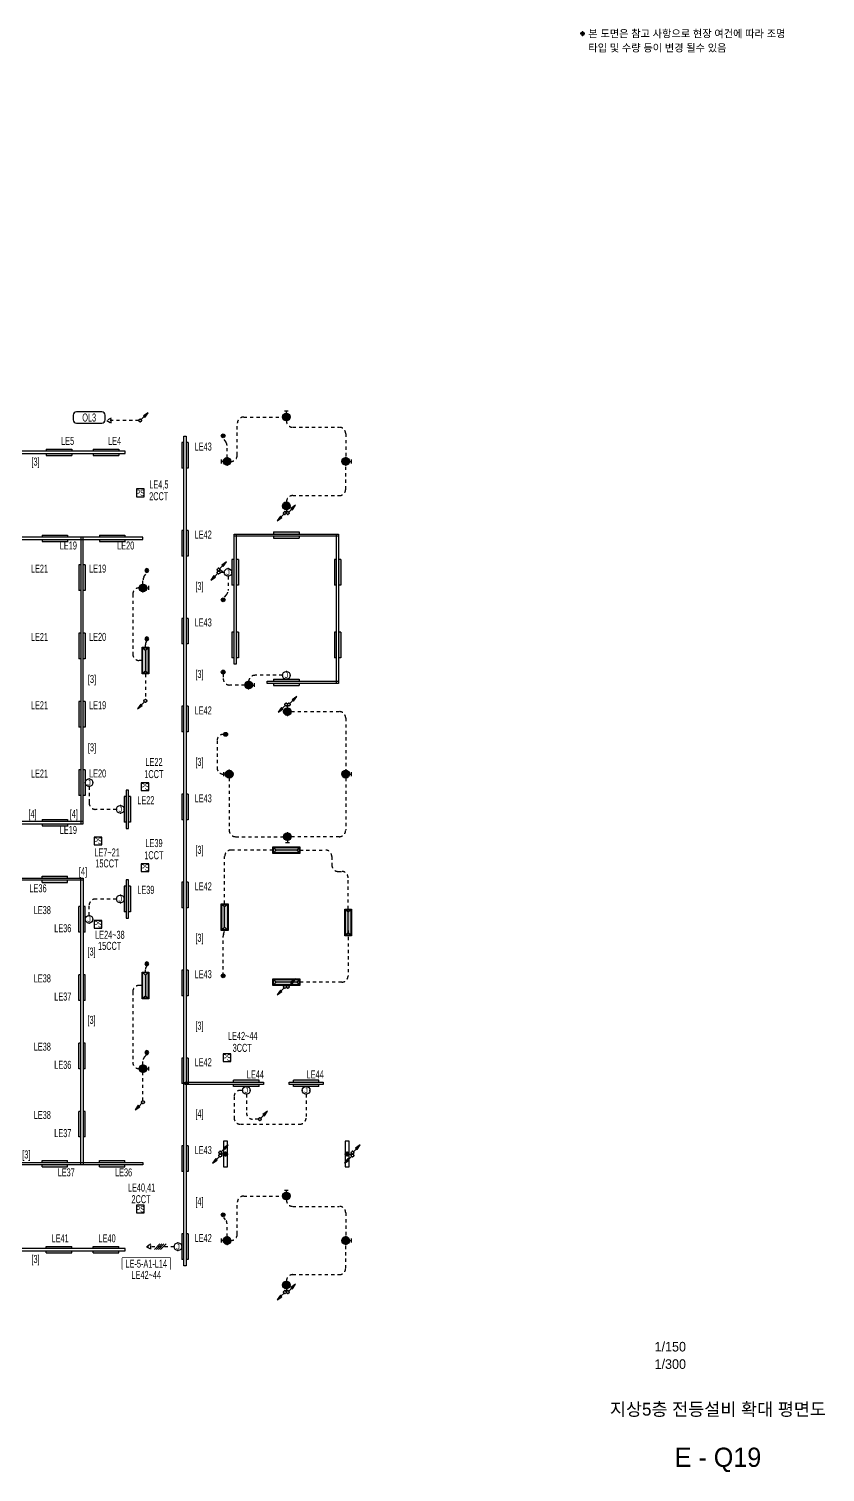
# Model space of a CAD drawing. Header units: millimetres. Extents: x 86947 to 500447, y -530175 to 1059536.
# Drawn here: x 336633 to 373947, y 551248 to 618868 of the extents above; entities that cross this region are included whole.
import ezdxf
from ezdxf.enums import TextEntityAlignment as Align

# ---------------------------------------------------------------- set-up
doc = ezdxf.new("R2010")
doc.units = ezdxf.units.MM
doc.header["$LTSCALE"] = 150
doc.set_wipeout_variables(frame=1)
doc.linetypes.add('D1', pattern=[3, 1, -1, 1])
for name, color, linetype in [('------01 Distribution Panel', 3, 'Continuous'), ('------03 Lighting Fixture', 3, 'Continuous'), ('------04 Lighting Switch', 2, 'Continuous'), ('------04 Number of Strands (가닥수)', 1, 'Continuous'), ('-----20 General Symbol', 3, 'Continuous'), ('-----23 Concealed or Exposed Wire', 4, 'D1'), ('-----28 Race Way', 1, 'Continuous'), ('-----30 Text', 2, 'Continuous'), ('-----41 Drawing Title', 2, 'Continuous'), ('-----42 Drawing Number', 2, 'Continuous'), ('-----43 Drawing Scale', 3, 'Continuous')]:
    doc.layers.add(name, color=color, linetype=linetype)
doc.styles.add('ELEC', font='Dotum.ttf')

# ---------------------------------------------------------------- blocks, each defined once
blk = doc.blocks.new('A$C0b6403cb')
at = {"layer": '-----30 Text'}
h = blk.add_hatch(color=256, dxfattribs=at)
edge = h.paths.add_edge_path()
edge.add_arc((-26637, -5011), 160, 0, 360)
h = blk.add_hatch(color=256, dxfattribs=at)
edge = h.paths.add_edge_path()
edge.add_arc((-26637, -5011), 160, 0, 360)
blk.add_circle((-26637, -5011), 160, dxfattribs=at)
blk.add_circle((-26637, -5011), 160, dxfattribs=at)
for p in [(-26796, -5011), (-26796, -5011), (-26637, -4851), (-26637, -4851), (-26637, -5171), (-26637, -5171), (-26477, -5011), (-26477, -5011)]:
    blk.add_point(p, dxfattribs=at)
at = {"layer": '-----30 Text', "style": 'ELEC'}
for s, p in [('본 도면은 참고 사항으로 현장 여건에 따라 조명', (-26101, -5011)), ('타입 및 수량 등이 변경 될수 있음', (-26101, -6345))]:
    blk.add_text(s, height=700, dxfattribs=at).set_placement(p, align=Align.MIDDLE_LEFT)
blk = doc.blocks.new('O01')
blk.add_hatch(color=256).paths.add_polyline_path([(-149, -218), (-218, -149), (-368, -368)])
blk.add_line((-46, -46), (-184, -184))
blk.add_lwpolyline([(-368, -368), (-149, -218), (-218, -149), (-368, -368)])
blk.add_circle((0, 0), 65)
for p in [(-65, 0), (-65, 0), (0, 65), (0, 65), (65, 0), (65, 0), (0, -65), (0, -65)]:
    blk.add_point(p)
blk = doc.blocks.new('E17')
h = blk.add_hatch(color=256)
h.paths.add_polyline_path([(600, 100), (-600, 100), (-600, 0), (600, 0)])
h.paths.add_polyline_path([(600, -100), (-600, -100), (-600, -200), (600, -200)])
for p, q in [((-600, 100), (600, 100)), ((-600, 100), (-600, 0)), ((600, 100), (600, 0)), ((600, 100), (600, 0)), ((-600, -100), (-600, -200)), ((-600, -200), (600, -200)), ((600, -100), (600, -200))]:
    blk.add_line(p, q)
blk = doc.blocks.new('*U16')
blk.add_lwpolyline([(150, 0), (-150, 0), (-150, -300), (150, -300)], close=True)
at = {"style": 'ELEC', "width": 0.6}
blk.add_text('PS', height=250, dxfattribs=at).set_placement((0, -150), align=Align.MIDDLE)
blk = doc.blocks.new('*U13')
h = blk.add_hatch(color=256)
edge = h.paths.add_edge_path()
edge.add_arc((0, -75), 75, 0, 360)
blk.add_circle((0, -75), 75)
blk = doc.blocks.new('D06')
for p, q in [((-75, 0), (0, 0)), ((0, -75), (0, 75))]:
    blk.add_line(p, q)
at = {"linetype": 'Continuous'}
blk.add_circle((-225, 0), 150, dxfattribs=at)
for p in [(-375, 0), (-225, 150), (-75, 0), (-225, -150)]:
    blk.add_point(p)
blk = doc.blocks.new('E06')
blk.add_hatch(color=256).paths.add_polyline_path([(-75, 0, 1), (-375, 0, 1)])
blk.add_blockref('D06', (0, 0))
blk = doc.blocks.new('벽부 비상등')
h = blk.add_hatch(color=0)
h.dxf.hatch_style = 1
h.paths.add_polyline_path([(0, 488), (-128, 600), (-128, -600), (0, -488)])
h = blk.add_hatch(color=0)
h.dxf.hatch_style = 1
h.paths.add_polyline_path([(128, 600), (0, 488), (0, -488), (128, -600)])
at = {"color": 1}
for p, q in [((-128, 600), (0, 488)), ((0, 488), (128, 600)), ((0, -488), (0, 488)), ((-128, -600), (0, -488)), ((0, -488), (128, -600))]:
    blk.add_line(p, q, dxfattribs=at)
blk.add_lwpolyline([(158, -630), (158, 630), (-158, 630), (-158, -630)], close=True)
blk.add_lwpolyline([(128, -600), (128, 600), (-128, 600), (-128, -600)], close=True, dxfattribs=at)
blk = doc.blocks.new('O04')
blk.add_circle((0, 0), 150)
for p in [(-150, 0), (0, 150), (150, 0), (0, -150)]:
    blk.add_point(p)
at = {"style": 'ELEC'}
blk.add_text('J', height=214, dxfattribs=at).set_placement((0, 0), align=Align.MIDDLE)
blk = doc.blocks.new('O07')
blk.add_lwpolyline([(0, -100), (173, 0), (0, 100)], close=True)
blk = doc.blocks.new('*U48')
at = {"color": 0}
for p, q in [((-226, -106), (-14, 106)), ((-146, -106), (66, 106)), ((-66, -106), (146, 106)), ((14, -106), (226, 106))]:
    blk.add_line(p, q, dxfattribs=at)
blk = doc.blocks.new('D12')
at = {"linetype": 'Continuous'}
blk.add_lwpolyline([(600, -90), (600, 90), (-600, 90), (-600, -90)], close=True, dxfattribs=at)
blk.add_circle((0, 0), 90, dxfattribs=at)
for p in [(-90, 0), (0, 90), (90, 0), (0, -90)]:
    blk.add_point(p)
blk = doc.blocks.new('E13')
at = {"layer": '------03 Lighting Fixture'}
blk.add_hatch(color=256, dxfattribs=at).paths.add_polyline_path([(-90, 180, 1), (90, 180, 1)])
for p, q in [((90, 0), (-90, 0)), ((0, 90), (0, 0))]:
    blk.add_line(p, q, dxfattribs=at)
blk.add_blockref('D12', (0, 180), dxfattribs=at)

msp = doc.modelspace()

# ---------------------------------------------------------------- linework, layer by layer
at = {"layer": '------01 Distribution Panel', "color": 1, "elevation": 0}
msp.add_lwpolyline([(341008, 560751), (343263, 560751), (343263, 561276), (341008, 561276)], close=True, dxfattribs=at)
at = {"layer": '-----23 Concealed or Exposed Wire'}
for p, q in [((341785, 600515), (340285, 600515)), ((341500, 592375), (341500, 589575)), ((341935, 589275), (341800, 589275)), ((342093, 588645), (342093, 587450)), ((345740, 588642), (345740, 588425)), ((348520, 588580), (347230, 588580)), ((346750, 588125), (346040, 588125)), ((346930, 588125), (346930, 588280)), ((339455, 583370), (339455, 582600)), ((340740, 582300), (339755, 582300)), ((348070, 580392), (346108, 580392)), ((349330, 580392), (350530, 580392)), ((345808, 577880), (345808, 580092)), ((350830, 580092), (350830, 579692)), ((351130, 579392), (351293, 579392)), ((351593, 577630), (351593, 579092)), ((339455, 577330), (339455, 577800)), ((340740, 578100), (339755, 578100)), ((341980, 568650), (341980, 569970)), ((346247, 568835), (346247, 567850)), ((346647, 569135), (346547, 569135)), ((346827, 568955), (346827, 568085)), ((349627, 568955), (349627, 567850)), ((346547, 567550), (349327, 567550)), ((347390, 567785), (347127, 567785))]:
    msp.add_line(p, q, dxfattribs=at)
at = {"layer": '-----23 Concealed or Exposed Wire', "elevation": 0}
for points in [[(346100, 598600, 0.414214), (346400, 598900), (346400, 600380, -0.414214), (346700, 600680), (348520, 600680)], [(348700, 600500, 0.414214), (349000, 600200), (351180, 600200, -0.414214), (351480, 599900), (351480, 598780)], [(345920, 598780), (345920, 599341, 0.143386), (345873, 599503), (345740, 599710)], [(348700, 596700, -0.414214), (349000, 597000), (351180, 597000, 0.414214), (351480, 597300), (351480, 598420)], [(341980, 592855), (341980, 593028, -0.141893), (342026, 593189), (342160, 593400)], [(345970, 593220), (345970, 592561, -0.197487), (345883, 592350), (345740, 592205)], [(342093, 589905), (342093, 590004, -0.134172), (342134, 590156), (342160, 590200)], [(348930, 586880), (351180, 586880, -0.414214), (351480, 586580), (351480, 584130)], [(345762, 585815), (345750, 585815, 0.414214), (345450, 585515), (345450, 584250, 0.414214), (345750, 583950)], [(346020, 583770), (346020, 581320, 0.414214), (346320, 581020), (348570, 581020)], [(351480, 583770), (351480, 581320, -0.414214), (351180, 581020), (348930, 581020)], [(345740, 574500), (345740, 576363, -0.077895), (345754, 576455), (345808, 576620)], [(351593, 576620), (351593, 574507, -0.414214), (351293, 574207), (349330, 574207)], [(342093, 574680), (342093, 574783, -0.150684), (342145, 574952), (342160, 574975)], [(341935, 574050), (341800, 574050, 0.414214), (341500, 573750), (341500, 570450, 0.414214), (341800, 570150)], [(341980, 570330), (341980, 570506, -0.193153), (342063, 570714), (342160, 570815)], [(346100, 562100, 0.414214), (346400, 562400), (346400, 563880, -0.414214), (346700, 564180), (348520, 564180)], [(348700, 564000, 0.414214), (349000, 563700), (351180, 563700, -0.414214), (351480, 563400), (351480, 562280)], [(345920, 562280), (345920, 562878, 0.169198), (345855, 563065), (345740, 563210)], [(348700, 560200, -0.414214), (349000, 560500), (351180, 560500, 0.414214), (351480, 560800), (351480, 561920)]]:
    msp.add_lwpolyline(points, format="xyb", dxfattribs=at)
for points in [[(345591, 593530), (345790, 593400), (345591, 593400)], [(343440, 561810), (342140, 561810)]]:
    msp.add_lwpolyline(points, dxfattribs=at)
at = {"layer": '-----23 Concealed or Exposed Wire'}
for centre, start, end in [((341800, 592375), 90, 180), ((341800, 589575), 180, 270), ((346040, 588425), 180, 270), ((347230, 588280), 90, 180), ((339755, 582600), 180, 270), ((346108, 580092), 90, 180), ((350530, 580092), 0, 90), ((351130, 579692), 180, 270), ((351293, 579092), 0, 90), ((339755, 577800), 90, 180), ((346547, 568835), 90, 180), ((347127, 568085), 180, 270), ((346547, 567850), 180, 270), ((349327, 567850), 270, 0)]:
    msp.add_arc(centre, 300, start, end, dxfattribs=at)
at = {"layer": '-----28 Race Way', "elevation": 0}
for points in [[(344000, 599790), (344000, 560910), (343900, 560910), (343900, 599790)], [(277750, 598980), (341150, 598980), (341150, 599080), (277750, 599080)], [(346250, 595200), (346350, 595200), (346350, 589100), (346250, 589100)], [(351150, 595200), (351150, 595100), (346250, 595100), (346250, 595200)], [(351050, 595200), (351150, 595200), (351150, 588200), (351050, 588200)], [(277525, 594950), (341975, 594950), (341975, 595050), (277525, 595050)], [(339175, 581625), (339175, 595050), (339075, 595050), (339075, 581625)], [(351150, 588300), (351150, 588200), (347800, 588200), (347800, 588300)], [(341300, 583200), (341200, 583200), (341200, 581400), (341300, 581400)], [(309550, 581625), (339175, 581625), (339175, 581725), (309550, 581725)], [(279725, 579075), (339175, 579075), (339175, 578975), (279725, 578975)], [(339175, 579075), (339175, 565650), (339075, 565650), (339075, 579075)], [(341300, 579000), (341200, 579000), (341200, 577200), (341300, 577200)], [(343950, 569515), (347627, 569515), (347627, 569415), (343950, 569415)], [(348827, 569515), (350427, 569515), (350427, 569415), (348827, 569415)], [(277525, 565750), (341975, 565750), (341975, 565650), (277525, 565650)]]:
    msp.add_lwpolyline(points, close=True, dxfattribs=at)
at = {"layer": '-----28 Race Way'}
msp.add_lwpolyline([(277750, 561620), (341150, 561620), (341150, 561720), (277750, 561720)], close=True, dxfattribs=at)
at = {"color": 1, "linetype": 'Continuous', "elevation": 0}
msp.add_lwpolyline([(338710, 600546, 0.414214), (338860, 600396), (340060, 600396, 0.414214), (340210, 600546), (340210, 600771, 0.414214), (340060, 600921), (338860, 600921, 0.414214), (338710, 600771)], format="xyb", close=True, dxfattribs=at)

# ---------------------------------------------------------------- block references
at = {"layer": '------03 Lighting Fixture', "xscale": 1.2, "yscale": 1.2, "zscale": 1.2}
for p, rotation in [((348700, 600950), 90), ((345650, 598600), 180), ((348700, 596250), 270), ((348750, 587150), 90), ((345750, 583950), 180), ((348750, 580750), 270), ((348700, 564450), 90), ((345650, 562100), 180), ((348700, 559750), 270)]:
    msp.add_blockref('E06', p, dxfattribs=dict(at, rotation=rotation))
at = {"layer": '------03 Lighting Fixture', "color": 3}
for p in [(338050, 599080), (340250, 599080), (337850, 595050), (340537, 595050), (348700, 595200), (348700, 588300), (337850, 581725)]:
    msp.add_blockref('E17', p, dxfattribs=at)
for p, rotation in [((344000, 598890), 270), ((344000, 594770), 270), ((339175, 593150), 270), ((346350, 593400), 270), ((351150, 593400), 270), ((344000, 590650), 270), ((339175, 589950), 270), ((346350, 590000), 270), ((351150, 590000), 270), ((339175, 586750), 270), ((344000, 586530), 270), ((339175, 583550), 270), ((341300, 582300), 270), ((344000, 582410), 270), ((344000, 578290), 270), ((341300, 578100), 270), ((344000, 574170), 270), ((344000, 570050), 270), ((346827, 569415), 180), ((349627, 569415), 180), ((344000, 565930), 270), ((344000, 561810), 270)]:
    msp.add_blockref('E17', p, dxfattribs=dict(at, rotation=rotation))
at = {"layer": '------03 Lighting Fixture', "xscale": 1.2, "yscale": 1.2, "zscale": 1.2}
for p in [(351750, 598600), (342250, 592675), (347200, 588125), (351750, 583950), (342250, 570150), (351750, 562100)]:
    msp.add_blockref('E06', p, dxfattribs=at)
at = {"layer": '------03 Lighting Fixture', "xscale": -1}
for p, rotation in [((342093, 589275), 180), ((348700, 580392), 90), ((342093, 574050), 180), ((348700, 574207), 90)]:
    msp.add_blockref('벽부 비상등', p, dxfattribs=dict(at, rotation=rotation))
at = {"layer": '------03 Lighting Fixture', "color": 3, "xscale": -1}
for p, rotation in [((337850, 578975), 180), ((339175, 577150), 270), ((339175, 573950), 270), ((339175, 570750), 270), ((339175, 567550), 270), ((337850, 565650), 180), ((340537, 565650), 180), ((338050, 561620), 180), ((340250, 561620), 180)]:
    msp.add_blockref('E17', p, dxfattribs=dict(at, rotation=rotation))
at = {"layer": '------03 Lighting Fixture', "xscale": -1}
for p in [(345808, 577250), (351593, 577000)]:
    msp.add_blockref('벽부 비상등', p, dxfattribs=at)
at = {"layer": '------03 Lighting Fixture'}
for p, rotation in [((345670, 566150), 270), ((351730, 566150), 89.99999999999999)]:
    msp.add_blockref('E13', p, dxfattribs=dict(at, rotation=rotation))
at = {"layer": '------04 Lighting Switch', "yscale": 1.2, "zscale": 1.2}
for p, xscale, rotation in [((345650, 599800), 1.2, 89.99999999999999), ((342250, 593490), -1.2, 270), ((345650, 592115), 1.2, 89.99999999999999), ((342250, 590290), -1.2, 270), ((345650, 588732), 1.2, 89.99999999999999), ((345762, 585815), 1.2, 89.99999999999999), ((342250, 575065), -1.2, 270), ((345650, 574500), 1.2, 89.99999999999999), ((342250, 570905), -1.2, 270), ((345650, 563300), 1.2, 89.99999999999999)]:
    msp.add_blockref('*U13', p, dxfattribs=dict(at, xscale=xscale, rotation=rotation))
at = {"layer": '------04 Lighting Switch', "xscale": 1.2, "yscale": 1.2, "zscale": 1.2}
for p in [(341850, 597310), (342070, 583550), (339870, 581000), (342070, 579750), (339870, 577100), (345912, 570850), (341850, 563750)]:
    msp.add_blockref('*U16', p, dxfattribs=at)
at = {"layer": '------04 Number of Strands (가닥수)', "xscale": 1.2, "yscale": 1.2, "zscale": 1.2}
msp.add_blockref('*U48', (342790, 561810), dxfattribs=at)
at = {"layer": '-----20 General Symbol', "rotation": 180}
for p in [(341850, 600515), (348765, 596185), (345526, 593530), (348815, 587215), (348765, 573985), (347455, 567785), (345605, 566215), (351795, 566215), (348765, 559685)]:
    msp.add_blockref('O01', p, dxfattribs=at)
at = {"layer": '-----20 General Symbol'}
for p in [(348635, 596185), (345526, 593400), (345526, 593400), (342093, 587385), (348685, 587215), (348635, 573985), (341980, 568585), (345605, 566085), (351795, 566085), (348635, 559685)]:
    msp.add_blockref('O01', p, dxfattribs=at)
at = {"layer": '-----20 General Symbol', "xscale": 1.2, "yscale": 1.2, "zscale": 1.2}
for p in [(345970, 593400), (348700, 588580), (339455, 583550), (340920, 582300), (340920, 578100), (339455, 577150), (346827, 569135), (349627, 569135), (343620, 561810)]:
    msp.add_blockref('O04', p, dxfattribs=at)
at = {"layer": '-----23 Concealed or Exposed Wire', "xscale": 1.199999999953434, "yscale": 1.199999999953434, "zscale": 1.199999999953434, "rotation": 180}
for p in [(340493, 600515), (342348, 561810)]:
    msp.add_blockref('O07', p, dxfattribs=at)
at = {"xscale": 0.5, "yscale": 0.5, "zscale": 0.5}
msp.add_blockref('A$C0b6403cb', (375900, 621150), dxfattribs=at)

# ---------------------------------------------------------------- texts
at = {"layer": '------04 Lighting Switch', "style": 'ELEC', "width": 0.7}
for s, p in [('LE5', (338449, 599563)), ('LE4', (340649, 599563)), ('LE43', (344803, 599298)), ('2CCT', (342719, 596971)), ('LE4,5', (342726, 597489)), ('LE42', (344803, 595178)), ('LE19', (338484, 594663)), ('LE20', (341171, 594663)), ('LE21', (337130, 593581)), ('LE19', (339855, 593581)), ('LE43', (344803, 591058)), ('LE21', (337130, 590381)), ('LE20', (339855, 590381)), ('LE21', (337130, 587181)), ('LE19', (339855, 587181)), ('LE42', (344803, 586938)), ('LE22', (342498, 584521)), ('LE21', (337130, 583981)), ('LE20', (339855, 583981)), ('1CCT', (342490, 583953)), ('LE22', (342113, 582731)), ('LE43', (344803, 582818)), ('LE19', (338484, 581338)), ('LE39', (342498, 580721)), ('LE7~21', (340298, 580285)), ('1CCT', (342490, 580153)), ('15CCT', (340290, 579768)), ('LE42', (344803, 578698)), ('LE36', (337062, 578603)), ('LE39', (342113, 578531)), ('LE38', (337263, 577581)), ('LE36', (338222, 576731)), ('LE24~38', (340429, 576423)), ('15CCT', (340421, 575905)), ('LE43', (344803, 574578)), ('LE38', (337263, 574381)), ('LE37', (338222, 573531)), ('LE42~44', (346656, 571688)), ('LE38', (337263, 571181)), ('3CCT', (346631, 571126)), ('LE36', (338222, 570331)), ('LE42', (344803, 570458)), ('LE44', (347249, 569883)), ('LE44', (350049, 569883)), ('LE38', (337263, 567981)), ('LE37', (338222, 567131)), ('LE43', (344803, 566338)), ('LE37', (338384, 565293)), ('LE36', (341071, 565293)), ('LE40,41', (341914, 564549)), ('2CCT', (341889, 564036)), ('LE41', (338099, 562203)), ('LE40', (340299, 562203)), ('LE42', (344803, 562218))]:
    msp.add_text(s, height=375, dxfattribs=at).set_placement(p, align=Align.MIDDLE)
at = {"layer": '-----28 Race Way', "style": 'ELEC', "width": 0.7}
for s, p in [('[3]', (336944, 598546)), ('[3]', (344626, 592717)), ('[3]', (339592, 588360)), ('[3]', (344626, 588597)), ('[3]', (339592, 585160)), ('[3]', (344626, 584477)), ('[4]', (336806, 582041)), ('[4]', (338738, 582041)), ('[3]', (344626, 580357)), ('[4]', (339171, 579352)), ('[3]', (344626, 576237)), ('[3]', (339571, 575589)), ('[3]', (339571, 572389)), ('[3]', (344626, 572117)), ('[4]', (344626, 567997)), ('[3]', (336513, 566084)), ('[4]', (344626, 563877)), ('[3]', (336944, 561186))]:
    msp.add_text(s, height=375, dxfattribs=at).set_placement(p, align=Align.MIDDLE)
at = {"layer": '-----41 Drawing Title', "style": 'ELEC'}
msp.add_text('지상5층 전등설비 확대 평면도', height=600, dxfattribs=at).set_placement((368925, 554195), align=Align.MIDDLE_CENTER)
at = {"layer": '-----42 Drawing Number', "style": 'ELEC'}
msp.add_text('E - Q19', height=900, dxfattribs=at).set_placement((368925, 551945), align=Align.MIDDLE_CENTER)
at = {"layer": '-----43 Drawing Scale', "style": 'ELEC'}
for s, p in [('1/150', (366690, 557125)), ('1/300', (366690, 556310))]:
    msp.add_text(s, height=450, dxfattribs=at).set_placement(p, align=Align.MIDDLE_CENTER)
at = {"linetype": 'Continuous', "style": 'ELEC', "width": 0.7}
msp.add_text('OL3', height=375, dxfattribs=at).set_placement((339460, 600659), align=Align.MIDDLE)

# ---------------------------------------------------------------- next in the draw order: wipeouts: each hides what was drawn before it
at = {"color": 1}
msp.add_wipeout([(341008, 560751), (343263, 560751), (343263, 561276), (341008, 561276)], dxfattribs=at)

# ---------------------------------------------------------------- next in the draw order: wipeouts: each hides what was drawn before it
msp.add_wipeout([(341008, 560226), (343263, 560226), (343263, 560751), (341008, 560751)], dxfattribs=at)

# ---------------------------------------------------------------- next in the draw order: texts
at = {"style": 'ELEC', "width": 0.6}
for s, p in [('LE-5-A1-L14', (342135, 561013)), ('LE42~44', (342135, 560488))]:
    msp.add_text(s, height=375, dxfattribs=at).set_placement(p, align=Align.MIDDLE_CENTER)

doc.saveas('drawing.dxf')
